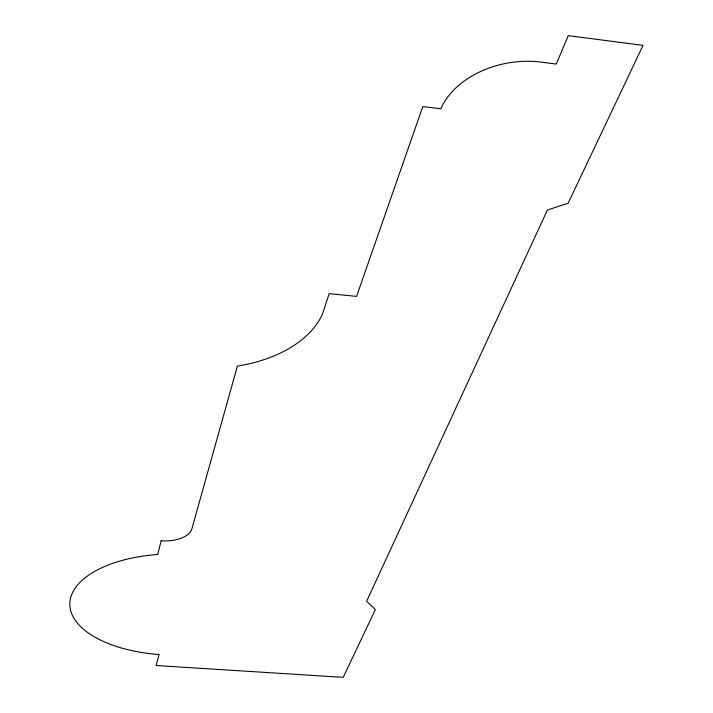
<?xml version="1.0" encoding="UTF-8"?>
<svg xmlns="http://www.w3.org/2000/svg" width="713" height="713" viewBox="0 0 713 713"><rect width="100%" height="100%" fill="white"/><g stroke="black" fill="none" stroke-linecap="round" stroke-linejoin="round"><path stroke-width="1.07" d="M161.12 540.784L157.725 554.491A104.009 50.57 0.3 0 0 69.829 604.428A104.009 50.57 0.3 0 0 159.106 654.516L156.085 665.514L343.203 677.35L375.359 609.57L366.634 601.255L547.406 210.032L568.145 203.214L643.046 45.356L568.288 35.65L556.229 64.054L542.664 62.334A80.311 56.069 -11 0 0 440.91 108.768L422.791 106.585L356.58 296.403L329.165 293.631L322.428 314.21A118.492 75.364 0.4 0 1 237.393 366.063L191.868 528.859A27.486 14.403 0.7 0 1 161.12 540.784"/></g></svg>
